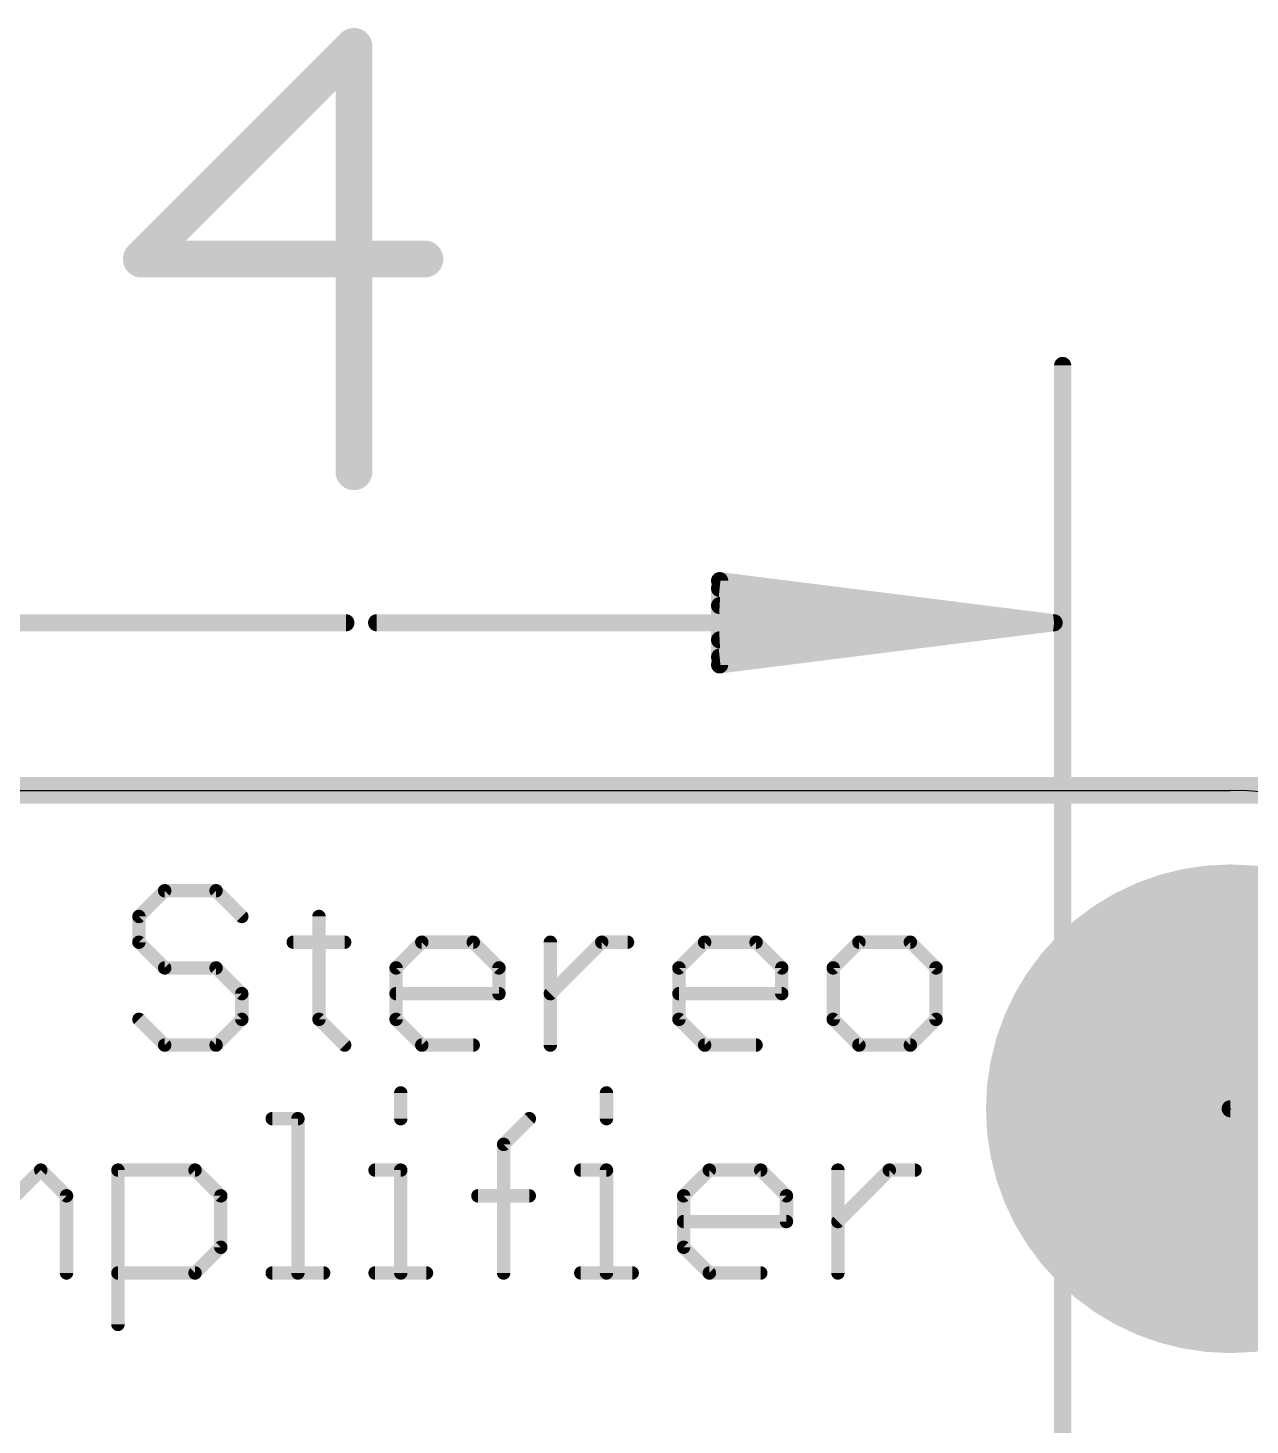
# Model space of a CAD drawing. Extents: x -5.3 to 37.4, y -14.2 to 33.7.
# Drawn here: x 12.48 to 21.74, y 23.13 to 33.72 of the extents above; entities that cross this region are included whole.
import ezdxf

# ---------------------------------------------------------------- set-up
doc = ezdxf.new("R2010")
doc.units = 0
for name, color, linetype in [('16', 132, 'CONTINUOUS'), ('17', 110, 'CONTINUOUS'), ('20', 53, 'CONTINUOUS'), ('21', 40, 'CONTINUOUS'), ('23', 53, 'CONTINUOUS'), ('47', 253, 'CONTINUOUS')]:
    doc.layers.add(name, color=color, linetype=linetype)

# ---------------------------------------------------------------- blocks, each defined once
blk = doc.blocks.new('ROUNDP')
at = {"const_width": 0.5}
blk.add_lwpolyline([(0, -0.25, 1), (0, 0.25, 1), (0, -0.25)], format="xyb", dxfattribs=at)

msp = doc.modelspace()

# ---------------------------------------------------------------- linework, layer by layer
at = {"layer": '16', "const_width": 0.2032}
msp.add_lwpolyline([(0, 27.94), (24.13, 27.94)], dxfattribs=at)
at = {"layer": '20'}
msp.add_line((2.54, 27.94), (21.59, 27.94), dxfattribs=at)
msp.add_arc((21.59, 25.4), 2.54, 0, 90, dxfattribs=at)
at = {"layer": '21'}
for points, const_width in [([(21.59, 23.777, 1), (21.59, 27.277, 1), (21.59, 23.777)], 0.2032), ([(13.5135, 27.2044, 1), (13.5135, 27.1536)], 0.0508), ([(13.5314, 27.161, 1), (13.4955, 27.197)], 0.0508), ([(13.9212, 27.197, 1), (13.8853, 27.161)], 0.0508), ([(13.9033, 27.1536, 1), (13.9033, 27.2044)], 0.0508), ([(13.3006, 27.0021, 1), (13.3365, 26.9661)], 0.0508), ([(13.344, 26.9841, 1), (13.2932, 26.9841)], 0.0508), ([(14.0802, 26.9661, 1), (14.1161, 27.0021)], 0.0508), ([(14.7083, 26.9841, 1), (14.6575, 26.9841)], 0.0508), ([(13.3365, 26.8072, 1), (13.3006, 26.7712)], 0.0508), ([(13.2932, 26.7892, 1), (13.344, 26.7892)], 0.0508), ([(14.488, 26.8146, 1), (14.488, 26.7638)], 0.0508), ([(14.8778, 26.7638, 1), (14.8778, 26.8146)], 0.0508), ([(15.4625, 26.8146, 1), (15.4625, 26.7638)], 0.0508), ([(15.4804, 26.7712, 1), (15.4445, 26.8072)], 0.0508), ([(15.8702, 26.8072, 1), (15.8343, 26.7712)], 0.0508), ([(15.8523, 26.7638, 1), (15.8523, 26.8146)], 0.0508), ([(16.4624, 26.7892, 1), (16.4116, 26.7892)], 0.0508), ([(16.8268, 26.8146, 1), (16.8268, 26.7638)], 0.0508), ([(16.8447, 26.7712, 1), (16.8088, 26.8072)], 0.0508), ([(17.0217, 26.7638, 1), (17.0217, 26.8146)], 0.0508), ([(17.6064, 26.8146, 1), (17.6064, 26.7638)], 0.0508), ([(17.6243, 26.7712, 1), (17.5884, 26.8072)], 0.0508), ([(18.0141, 26.8072, 1), (17.9782, 26.7712)], 0.0508), ([(17.9962, 26.7638, 1), (17.9962, 26.8146)], 0.0508), ([(18.7758, 26.8146, 1), (18.7758, 26.7638)], 0.0508), ([(18.7937, 26.7712, 1), (18.7578, 26.8072)], 0.0508), ([(19.1835, 26.8072, 1), (19.1476, 26.7712)], 0.0508), ([(19.1656, 26.7638, 1), (19.1656, 26.8146)], 0.0508), ([(13.5135, 26.6197, 1), (13.5135, 26.5689)], 0.0508), ([(13.4955, 26.5763, 1), (13.5314, 26.6123)], 0.0508), ([(13.9212, 26.6123, 1), (13.8853, 26.5763)], 0.0508), ([(13.9033, 26.5689, 1), (13.9033, 26.6197)], 0.0508), ([(15.2496, 26.6123, 1), (15.2855, 26.5763)], 0.0508), ([(15.293, 26.5943, 1), (15.2422, 26.5943)], 0.0508), ([(16.0726, 26.5943, 1), (16.0218, 26.5943)], 0.0508), ([(16.0292, 26.5763, 1), (16.0651, 26.6123)], 0.0508), ([(17.3935, 26.6123, 1), (17.4294, 26.5763)], 0.0508), ([(17.4369, 26.5943, 1), (17.3861, 26.5943)], 0.0508), ([(18.2165, 26.5943, 1), (18.1657, 26.5943)], 0.0508), ([(18.1731, 26.5763, 1), (18.209, 26.6123)], 0.0508), ([(18.5629, 26.6123, 1), (18.5988, 26.5763)], 0.0508), ([(18.6063, 26.5943, 1), (18.5555, 26.5943)], 0.0508), ([(19.3859, 26.5943, 1), (19.3351, 26.5943)], 0.0508), ([(19.3425, 26.5763, 1), (19.3784, 26.6123)], 0.0508), ([(14.1236, 26.3994, 1), (14.0728, 26.3994)], 0.0508), ([(14.0802, 26.3814, 1), (14.1161, 26.4174)], 0.0508), ([(15.2676, 26.4248, 1), (15.2676, 26.374)], 0.0508), ([(16.0218, 26.3994, 1), (16.0726, 26.3994)], 0.0508), ([(16.0472, 26.374, 1), (16.0472, 26.4248)], 0.0508), ([(16.419, 26.4174, 1), (16.4549, 26.3814)], 0.0508), ([(17.4115, 26.4248, 1), (17.4115, 26.374)], 0.0508), ([(18.1657, 26.3994, 1), (18.2165, 26.3994)], 0.0508), ([(18.1911, 26.374, 1), (18.1911, 26.4248)], 0.0508), ([(13.3365, 26.2225, 1), (13.3006, 26.1865)], 0.0508), ([(14.0728, 26.2045, 1), (14.1236, 26.2045)], 0.0508), ([(14.1161, 26.1865, 1), (14.0802, 26.2225)], 0.0508), ([(14.7008, 26.2225, 1), (14.6649, 26.1865)], 0.0508), ([(14.6575, 26.2045, 1), (14.7083, 26.2045)], 0.0508), ([(15.2855, 26.2225, 1), (15.2496, 26.1865)], 0.0508), ([(15.2422, 26.2045, 1), (15.293, 26.2045)], 0.0508), ([(17.4294, 26.2225, 1), (17.3935, 26.1865)], 0.0508), ([(17.3861, 26.2045, 1), (17.4369, 26.2045)], 0.0508), ([(18.5988, 26.2225, 1), (18.5629, 26.1865)], 0.0508), ([(18.5555, 26.2045, 1), (18.6063, 26.2045)], 0.0508), ([(19.3351, 26.2045, 1), (19.3859, 26.2045)], 0.0508), ([(19.3784, 26.1865, 1), (19.3425, 26.2225)], 0.0508), ([(13.5135, 26.035, 1), (13.5135, 25.9842)], 0.0508), ([(13.4955, 25.9916, 1), (13.5314, 26.0276)], 0.0508), ([(13.8853, 26.0276, 1), (13.9212, 25.9916)], 0.0508), ([(13.9033, 25.9842, 1), (13.9033, 26.035)], 0.0508), ([(14.8598, 25.9916, 1), (14.8957, 26.0276)], 0.0508), ([(15.4625, 26.035, 1), (15.4625, 25.9842)], 0.0508), ([(15.4445, 25.9916, 1), (15.4804, 26.0276)], 0.0508), ([(15.8523, 25.9842, 1), (15.8523, 26.035)], 0.0508), ([(17.6064, 26.035, 1), (17.6064, 25.9842)], 0.0508), ([(17.5884, 25.9916, 1), (17.6243, 26.0276)], 0.0508), ([(17.9962, 25.9842, 1), (17.9962, 26.035)], 0.0508), ([(18.7758, 26.035, 1), (18.7758, 25.9842)], 0.0508), ([(18.7578, 25.9916, 1), (18.7937, 26.0276)], 0.0508), ([(19.1476, 26.0276, 1), (19.1835, 25.9916)], 0.0508), ([(19.1656, 25.9842, 1), (19.1656, 26.035)], 0.0508), ([(16.4116, 26.0096, 1), (16.4624, 26.0096)], 0.0508), ([(15.3285, 25.6467, 1), (15.2777, 25.6467)], 0.0508), ([(16.8877, 25.6467, 1), (16.8369, 25.6467)], 0.0508), ([(14.3286, 25.4772, 1), (14.3286, 25.4264)], 0.0508), ([(14.5489, 25.4518, 1), (14.4981, 25.4518)], 0.0508), ([(14.5235, 25.4264, 1), (14.5235, 25.4772)], 0.0508), ([(15.2777, 25.4518, 1), (15.3285, 25.4518)], 0.0508), ([(16.2955, 25.4338, 1), (16.2596, 25.4698)], 0.0508), ([(16.8369, 25.4518, 1), (16.8877, 25.4518)], 0.0508), ([(16.1081, 25.2569, 1), (16.0573, 25.2569)], 0.0508), ([(16.0647, 25.2749, 1), (16.1006, 25.2389)], 0.0508), ([(12.5925, 25.08, 1), (12.5565, 25.044)], 0.0508), ([(12.5925, 25.044, 1), (12.5565, 25.08)], 0.0508), ([(13.1846, 25.062, 1), (13.1338, 25.062)], 0.0508), ([(13.1592, 25.0874, 1), (13.1592, 25.0366)], 0.0508), ([(13.7619, 25.08, 1), (13.7259, 25.044)], 0.0508), ([(13.7439, 25.0366, 1), (13.7439, 25.0874)], 0.0508), ([(15.1082, 25.0874, 1), (15.1082, 25.0366)], 0.0508), ([(15.3285, 25.062, 1), (15.2777, 25.062)], 0.0508), ([(15.3031, 25.0366, 1), (15.3031, 25.0874)], 0.0508), ([(16.6674, 25.0874, 1), (16.6674, 25.0366)], 0.0508), ([(16.8877, 25.062, 1), (16.8369, 25.062)], 0.0508), ([(16.8623, 25.0366, 1), (16.8623, 25.0874)], 0.0508), ([(17.6419, 25.0874, 1), (17.6419, 25.0366)], 0.0508), ([(17.6598, 25.044, 1), (17.6239, 25.08)], 0.0508), ([(18.0496, 25.08, 1), (18.0137, 25.044)], 0.0508), ([(18.0317, 25.0366, 1), (18.0317, 25.0874)], 0.0508), ([(18.6418, 25.062, 1), (18.591, 25.062)], 0.0508), ([(19.0062, 25.0874, 1), (19.0062, 25.0366)], 0.0508), ([(19.0241, 25.044, 1), (18.9882, 25.08)], 0.0508), ([(19.2011, 25.0366, 1), (19.2011, 25.0874)], 0.0508), ([(12.7948, 24.8671, 1), (12.744, 24.8671)], 0.0508), ([(12.7514, 24.8491, 1), (12.7874, 24.8851)], 0.0508), ([(13.9642, 24.8671, 1), (13.9134, 24.8671)], 0.0508), ([(13.9208, 24.8491, 1), (13.9568, 24.8851)], 0.0508), ([(15.8878, 24.8925, 1), (15.8878, 24.8417)], 0.0508), ([(16.2776, 24.8417, 1), (16.2776, 24.8925)], 0.0508), ([(17.429, 24.8851, 1), (17.4649, 24.8491)], 0.0508), ([(17.4724, 24.8671, 1), (17.4216, 24.8671)], 0.0508), ([(18.252, 24.8671, 1), (18.2012, 24.8671)], 0.0508), ([(18.2086, 24.8491, 1), (18.2445, 24.8851)], 0.0508), ([(17.447, 24.6976, 1), (17.447, 24.6468)], 0.0508), ([(18.2012, 24.6722, 1), (18.252, 24.6722)], 0.0508), ([(18.2266, 24.6468, 1), (18.2266, 24.6976)], 0.0508), ([(18.5984, 24.6902, 1), (18.6343, 24.6542)], 0.0508), ([(13.9134, 24.4773, 1), (13.9642, 24.4773)], 0.0508), ([(13.9568, 24.4593, 1), (13.9208, 24.4953)], 0.0508), ([(17.4649, 24.4953, 1), (17.429, 24.4593)], 0.0508), ([(17.4216, 24.4773, 1), (17.4724, 24.4773)], 0.0508), ([(12.744, 24.2824, 1), (12.7948, 24.2824)], 0.0508), ([(13.1592, 24.3078, 1), (13.1592, 24.257)], 0.0508), ([(13.7259, 24.3004, 1), (13.7619, 24.2644)], 0.0508), ([(13.7439, 24.257, 1), (13.7439, 24.3078)], 0.0508), ([(14.3286, 24.3078, 1), (14.3286, 24.257)], 0.0508), ([(14.4981, 24.2824, 1), (14.5489, 24.2824)], 0.0508), ([(14.7184, 24.257, 1), (14.7184, 24.3078)], 0.0508), ([(15.1082, 24.3078, 1), (15.1082, 24.257)], 0.0508), ([(15.2777, 24.2824, 1), (15.3285, 24.2824)], 0.0508), ([(15.498, 24.257, 1), (15.498, 24.3078)], 0.0508), ([(16.0573, 24.2824, 1), (16.1081, 24.2824)], 0.0508), ([(16.6674, 24.3078, 1), (16.6674, 24.257)], 0.0508), ([(16.8369, 24.2824, 1), (16.8877, 24.2824)], 0.0508), ([(17.0572, 24.257, 1), (17.0572, 24.3078)], 0.0508), ([(17.6419, 24.3078, 1), (17.6419, 24.257)], 0.0508), ([(17.6239, 24.2644, 1), (17.6598, 24.3004)], 0.0508), ([(18.0317, 24.257, 1), (18.0317, 24.3078)], 0.0508), ([(18.591, 24.2824, 1), (18.6418, 24.2824)], 0.0508), ([(13.1338, 23.8926, 1), (13.1846, 23.8926)], 0.0508)]:
    msp.add_lwpolyline(points, format="xyb", dxfattribs=dict(at, const_width=const_width))
at = {"layer": '21', "const_width": 0.1016}
for points in [[(13.5135, 27.179), (13.3186, 26.9841)], [(13.9033, 27.179), (13.5135, 27.179)], [(14.0982, 26.9841), (13.9033, 27.179)], [(13.3186, 26.9841), (13.3186, 26.7892)], [(14.6829, 26.9841), (14.6829, 26.2045)], [(13.3186, 26.7892), (13.5135, 26.5943)], [(14.488, 26.7892), (14.8778, 26.7892)], [(15.2676, 26.5943), (15.4625, 26.7892)], [(15.4625, 26.7892), (15.8523, 26.7892)], [(15.8523, 26.7892), (16.0472, 26.5943)], [(16.437, 26.0096), (16.437, 26.7892)], [(16.437, 26.3994), (16.8268, 26.7892)], [(16.8268, 26.7892), (17.0217, 26.7892)], [(17.4115, 26.5943), (17.6064, 26.7892)], [(17.6064, 26.7892), (17.9962, 26.7892)], [(17.9962, 26.7892), (18.1911, 26.5943)], [(18.7758, 26.7892), (18.5809, 26.5943)], [(19.1656, 26.7892), (18.7758, 26.7892)], [(19.3605, 26.5943), (19.1656, 26.7892)], [(13.5135, 26.5943), (13.9033, 26.5943)], [(13.9033, 26.5943), (14.0982, 26.3994)], [(15.2676, 26.2045), (15.2676, 26.5943)], [(16.0472, 26.5943), (16.0472, 26.3994)], [(17.4115, 26.2045), (17.4115, 26.5943)], [(18.1911, 26.5943), (18.1911, 26.3994)], [(18.5809, 26.5943), (18.5809, 26.2045)], [(19.3605, 26.2045), (19.3605, 26.5943)], [(14.0982, 26.3994), (14.0982, 26.2045)], [(16.0472, 26.3994), (15.2676, 26.3994)], [(18.1911, 26.3994), (17.4115, 26.3994)], [(13.5135, 26.0096), (13.3186, 26.2045)], [(14.0982, 26.2045), (13.9033, 26.0096)], [(14.6829, 26.2045), (14.8778, 26.0096)], [(15.4625, 26.0096), (15.2676, 26.2045)], [(17.6064, 26.0096), (17.4115, 26.2045)], [(18.5809, 26.2045), (18.7758, 26.0096)], [(19.1656, 26.0096), (19.3605, 26.2045)], [(13.9033, 26.0096), (13.5135, 26.0096)], [(15.8523, 26.0096), (15.4625, 26.0096)], [(17.9962, 26.0096), (17.6064, 26.0096)], [(18.7758, 26.0096), (19.1656, 26.0096)], [(15.3031, 25.6467), (15.3031, 25.4518)], [(16.8623, 25.6467), (16.8623, 25.4518)], [(14.3286, 25.4518), (14.5235, 25.4518)], [(14.5235, 25.4518), (14.5235, 24.2824)], [(16.0827, 25.2569), (16.2776, 25.4518)], [(16.0827, 24.2824), (16.0827, 25.2569)], [(12.3796, 24.8671), (12.5745, 25.062)], [(12.5745, 25.062), (12.7694, 24.8671)], [(13.1592, 23.8926), (13.1592, 25.062)], [(13.1592, 25.062), (13.7439, 25.062)], [(13.7439, 25.062), (13.9388, 24.8671)], [(15.1082, 25.062), (15.3031, 25.062)], [(15.3031, 25.062), (15.3031, 24.2824)], [(16.6674, 25.062), (16.8623, 25.062)], [(16.8623, 25.062), (16.8623, 24.2824)], [(17.447, 24.8671), (17.6419, 25.062)], [(17.6419, 25.062), (18.0317, 25.062)], [(18.0317, 25.062), (18.2266, 24.8671)], [(18.6164, 24.2824), (18.6164, 25.062)], [(18.6164, 24.6722), (19.0062, 25.062)], [(19.0062, 25.062), (19.2011, 25.062)], [(12.7694, 24.8671), (12.7694, 24.2824)], [(13.9388, 24.8671), (13.9388, 24.4773)], [(15.8878, 24.8671), (16.2776, 24.8671)], [(17.447, 24.4773), (17.447, 24.8671)], [(18.2266, 24.8671), (18.2266, 24.6722)], [(18.2266, 24.6722), (17.447, 24.6722)], [(13.9388, 24.4773), (13.7439, 24.2824)], [(17.6419, 24.2824), (17.447, 24.4773)], [(13.7439, 24.2824), (13.1592, 24.2824)], [(14.3286, 24.2824), (14.7184, 24.2824)], [(15.1082, 24.2824), (15.498, 24.2824)], [(16.6674, 24.2824), (17.0572, 24.2824)], [(18.0317, 24.2824), (17.6419, 24.2824)]]:
    msp.add_lwpolyline(points, dxfattribs=at)
at = {"layer": '23'}
msp.add_point((21.59, 25.527), dxfattribs=at)
at = {"layer": '47'}
for points, const_width in [([(14.9483, 33.5781), (13.3366, 31.9664)], 0.2794), ([(14.9483, 30.3547), (14.9483, 33.5781)], 0.2794), ([(13.3366, 31.9664), (15.4855, 31.9664)], 0.2794), ([(20.32, 2.413), (20.32, 31.16)], 0.13), ([(20.255, 29.21), (17.72, 29.5292)], 0.13), ([(17.72, 29.5292), (17.72, 28.8908)], 0.13), ([(20.255, 29.21), (17.72, 29.47)], 0.13), ([(20.255, 29.21), (17.72, 29.34)], 0.13), ([(2.605, 29.21), (14.8871, 29.21)], 0.13), ([(20.255, 29.21), (15.12, 29.21)], 0.13), ([(17.72, 28.8908), (20.255, 29.21)], 0.13), ([(17.72, 29.08), (20.255, 29.21)], 0.13), ([(17.72, 28.95), (20.255, 29.21)], 0.13), ([(11.43, 27.94), (37.383, 27.94)], 0.13), ([(21.59, 25.527), (31.287, 25.527)], 0.13)]:
    msp.add_lwpolyline(points, dxfattribs=dict(at, const_width=const_width))
for points, const_width in [([(15.0181, 33.5781, 1), (14.8784, 33.5781)], 0.1397), ([(14.9976, 33.5287, 1), (14.8989, 33.6274)], 0.1397), ([(13.3366, 32.0362, 1), (13.3366, 31.8965)], 0.1397), ([(13.2872, 32.0158, 1), (13.386, 31.917)], 0.1397), ([(15.4855, 31.8965, 1), (15.4855, 32.0362)], 0.1397), ([(20.3525, 31.16, 1), (20.2875, 31.16)], 0.065), ([(14.8784, 30.3547, 1), (15.0181, 30.3547)], 0.1397), ([(17.7241, 29.5615, 1), (17.7159, 29.497)], 0.065), ([(17.7525, 29.5292, 1), (17.6875, 29.5292)], 0.065), ([(17.7233, 29.5023, 1), (17.7167, 29.4377)], 0.065), ([(17.7217, 29.3725, 1), (17.7183, 29.3075)], 0.065), ([(14.8871, 29.1775, 1), (14.8871, 29.2425)], 0.065), ([(15.12, 29.2425, 1), (15.12, 29.1775)], 0.065), ([(20.2591, 29.1778, 1), (20.2509, 29.2422)], 0.065), ([(20.2509, 29.1778, 1), (20.2591, 29.2422)], 0.065), ([(20.2583, 29.1777, 1), (20.2517, 29.2423)], 0.065), ([(20.2517, 29.1777, 1), (20.2583, 29.2423)], 0.065), ([(20.2533, 29.1775, 1), (20.2567, 29.2425)], 0.065), ([(20.2567, 29.1775, 1), (20.2533, 29.2425)], 0.065), ([(20.255, 29.1775, 1), (20.255, 29.2425)], 0.065), ([(17.7183, 29.1125, 1), (17.7217, 29.0475)], 0.065), ([(17.7167, 28.9823, 1), (17.7233, 28.9177)], 0.065), ([(17.7159, 28.923, 1), (17.7241, 28.8585)], 0.065), ([(17.6875, 28.8908, 1), (17.7525, 28.8908)], 0.065), ([(21.59, 25.5595, 1), (21.59, 25.4945)], 0.065)]:
    msp.add_lwpolyline(points, format="xyb", dxfattribs=dict(at, const_width=const_width))

# ---------------------------------------------------------------- block references
at = {"layer": '17', "xscale": 3.516, "yscale": 3.516}
msp.add_blockref('ROUNDP', (21.59, 25.527), dxfattribs=at)
msp.add_blockref('ROUNDP', (21.59, 25.527), dxfattribs=at)

doc.saveas('drawing.dxf')
